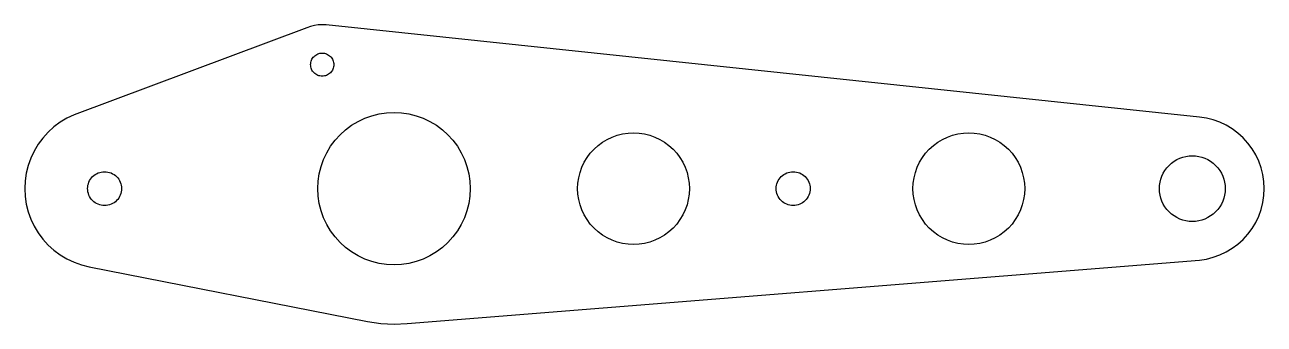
# Model space of a CAD drawing. Header units: millimetres. Extents: x -78 to 78, y -19 to 19.
import ezdxf

# ---------------------------------------------------------------- set-up
doc = ezdxf.new("R2010")
doc.units = ezdxf.units.MM
doc.layers.add('CUT', color=1, linetype='Continuous')

msp = doc.modelspace()

# ---------------------------------------------------------------- linework, layer by layer
at = {"layer": 'CUT'}
for points in [[(-29.7087, -18.6891), (69.507, -10.7276), (70.381, -10.5981), (71.238, -10.3835), (72.069, -10.0859), (72.868, -9.7083), (73.625, -9.2542), (74.335, -8.7281), (74.989, -8.1349), (75.582, -7.4805), (76.108, -6.7711), (76.562, -6.0136), (76.94, -5.2151), (77.237, -4.3836), (77.452, -3.5268), (77.582, -2.6531), (77.625, -1.771), (77.582, -0.8889), (77.452, -0.0152), (77.237, 0.8416), (76.94, 1.6731), (76.562, 2.4716), (76.108, 3.2291), (75.582, 3.9385), (74.989, 4.5929), (74.335, 5.1861), (73.625, 5.7122), (72.868, 6.1663), (72.069, 6.5439), (71.238, 6.8415), (70.381, 7.0561), (69.507, 7.1856), (-39.882, 18.7469), (-40.3721, 18.771), (-40.8621, 18.7469), (-41.3475, 18.6749), (-41.8235, 18.5557), (-42.2855, 18.3904), (-71.4518, 7.4678), (-72.339, 7.0482), (-73.1807, 6.5437), (-73.9689, 5.9591), (-74.6961, 5.3001), (-75.3551, 4.5729), (-75.9397, 3.7847), (-76.4442, 2.943), (-76.8638, 2.0558), (-77.1944, 1.1318), (-77.4328, 0.1799), (-77.5768, -0.7908), (-77.625, -1.771), (-77.5768, -2.7512), (-77.4328, -3.7219), (-77.1944, -4.6738), (-76.8638, -5.5978), (-76.4442, -6.485), (-75.9397, -7.3267), (-75.3551, -8.1149), (-74.6961, -8.8421), (-73.9689, -9.5011), (-73.1807, -10.0857), (-72.339, -10.5902), (-71.4518, -11.0098), (-70.5278, -11.3404), (-69.5759, -11.5789), (-34.6915, -18.4443), (-33.0413, -18.6891), (-31.375, -18.771)], [(-40.5142, 12.328), (-40.6549, 12.3489), (-40.793, 12.3834), (-40.9269, 12.4314), (-41.0556, 12.4922), (-41.1776, 12.5654), (-41.2919, 12.6501), (-41.3974, 12.7457), (-41.4929, 12.8511), (-41.5777, 12.9654), (-41.6508, 13.0875), (-41.7117, 13.2161), (-41.7596, 13.3501), (-41.7942, 13.4881), (-41.8151, 13.6289), (-41.8221, 13.771), (-41.8151, 13.9131), (-41.7942, 14.0539), (-41.7596, 14.1919), (-41.7117, 14.3259), (-41.6508, 14.4545), (-41.5777, 14.5766), (-41.4929, 14.6909), (-41.3974, 14.7963), (-41.2919, 14.8919), (-41.1776, 14.9767), (-41.0556, 15.0498), (-40.9269, 15.1106), (-40.793, 15.1586), (-40.6549, 15.1932), (-40.5142, 15.214), (-40.3721, 15.221), (-40.2299, 15.214), (-40.0892, 15.1932), (-39.9511, 15.1586), (-39.8171, 15.1106), (-39.6885, 15.0498), (-39.5665, 14.9767), (-39.4522, 14.8919), (-39.3467, 14.7963), (-39.2512, 14.6909), (-39.1664, 14.5766), (-39.0933, 14.4545), (-39.0324, 14.3259), (-38.9845, 14.1919), (-38.9499, 14.0539), (-38.929, 13.9131), (-38.9221, 13.771), (-38.929, 13.6289), (-38.9499, 13.4881), (-38.9845, 13.3501), (-39.0324, 13.2161), (-39.0933, 13.0875), (-39.1664, 12.9654), (-39.2512, 12.8511), (-39.3467, 12.7457), (-39.4522, 12.6501), (-39.5665, 12.5654), (-39.6885, 12.4922), (-39.8171, 12.4314), (-39.9511, 12.3834), (-40.0892, 12.3489), (-40.2299, 12.328), (-40.3721, 12.321)], [(-32.3111, -11.275), (-33.2381, -11.1375), (-34.1472, -10.9098), (-35.0296, -10.594), (-35.8768, -10.1933), (-36.6807, -9.7115), (-37.4334, -9.1532), (-38.1279, -8.5239), (-38.7572, -7.8294), (-39.3155, -7.0767), (-39.7973, -6.2728), (-40.198, -5.4256), (-40.5138, -4.5432), (-40.7415, -3.6341), (-40.879, -2.7071), (-40.925, -1.771), (-40.879, -0.8349), (-40.7415, 0.0921), (-40.5138, 1.0012), (-40.198, 1.8836), (-39.7973, 2.7308), (-39.3155, 3.5347), (-38.7572, 4.2874), (-38.1279, 4.9819), (-37.4334, 5.6112), (-36.6807, 6.1695), (-35.8768, 6.6513), (-35.0296, 7.052), (-34.1472, 7.3678), (-33.2381, 7.5955), (-32.3111, 7.733), (-31.375, 7.779), (-30.4389, 7.733), (-29.5119, 7.5955), (-28.6028, 7.3678), (-27.7204, 7.052), (-26.8732, 6.6513), (-26.0693, 6.1695), (-25.3166, 5.6112), (-24.6221, 4.9819), (-23.9928, 4.2874), (-23.4345, 3.5347), (-22.9527, 2.7308), (-22.552, 1.8836), (-22.2362, 1.0012), (-22.0085, 0.0921), (-21.871, -0.8349), (-21.825, -1.771), (-21.871, -2.7071), (-22.0085, -3.6341), (-22.2362, -4.5432), (-22.552, -5.4256), (-22.9527, -6.2728), (-23.4345, -7.0767), (-23.9928, -7.8294), (-24.6221, -8.5239), (-25.3166, -9.1532), (-26.0693, -9.7115), (-26.8732, -10.1933), (-27.7204, -10.594), (-28.6028, -10.9098), (-29.5119, -11.1375), (-30.4389, -11.275), (-31.375, -11.321)], [(-2.0611, -8.7373), (-2.7406, -8.6365), (-3.407, -8.4696), (-4.0538, -8.2382), (-4.6748, -7.9444), (-5.264, -7.5913), (-5.8158, -7.1821), (-6.3248, -6.7207), (-6.7861, -6.2118), (-7.1953, -5.66), (-7.5485, -5.0708), (-7.8422, -4.4498), (-8.0736, -3.803), (-8.2405, -3.1366), (-8.3413, -2.4571), (-8.375, -1.771), (-8.3413, -1.0849), (-8.2405, -0.4054), (-8.0736, 0.261), (-7.8422, 0.9078), (-7.5485, 1.5288), (-7.1953, 2.118), (-6.7861, 2.6698), (-6.3248, 3.1787), (-5.8158, 3.6401), (-5.264, 4.0493), (-4.6748, 4.4024), (-4.0538, 4.6962), (-3.407, 4.9276), (-2.7406, 5.0945), (-2.0611, 5.1953), (-1.375, 5.229), (-0.6889, 5.1953), (-0.0094, 5.0945), (0.657, 4.9276), (1.3038, 4.6962), (1.9248, 4.4024), (2.514, 4.0493), (3.0658, 3.6401), (3.5747, 3.1787), (4.0361, 2.6698), (4.4453, 2.118), (4.7984, 1.5288), (5.0921, 0.9078), (5.3236, 0.261), (5.4905, -0.4054), (5.5913, -1.0849), (5.625, -1.771), (5.5913, -2.4571), (5.4905, -3.1366), (5.3236, -3.803), (5.0921, -4.4498), (4.7984, -5.0708), (4.4453, -5.66), (4.0361, -6.2118), (3.5747, -6.7207), (3.0658, -7.1821), (2.514, -7.5913), (1.9248, -7.9444), (1.3038, -8.2382), (0.657, -8.4696), (-0.0094, -8.6365), (-0.6889, -8.7373), (-1.375, -8.771)], [(39.9389, -8.7373), (39.2594, -8.6365), (38.593, -8.4696), (37.9462, -8.2382), (37.3252, -7.9444), (36.736, -7.5913), (36.1842, -7.1821), (35.6752, -6.7207), (35.2139, -6.2118), (34.8047, -5.66), (34.4515, -5.0708), (34.1578, -4.4498), (33.9264, -3.803), (33.7595, -3.1366), (33.6587, -2.4571), (33.625, -1.771), (33.6587, -1.0849), (33.7595, -0.4054), (33.9264, 0.261), (34.1578, 0.9078), (34.4515, 1.5288), (34.8047, 2.118), (35.2139, 2.6698), (35.6752, 3.1787), (36.1842, 3.6401), (36.736, 4.0493), (37.3252, 4.4024), (37.9462, 4.6962), (38.593, 4.9276), (39.2594, 5.0945), (39.9389, 5.1953), (40.625, 5.229), (41.3111, 5.1953), (41.9906, 5.0945), (42.657, 4.9276), (43.3038, 4.6962), (43.9248, 4.4024), (44.514, 4.0493), (45.0658, 3.6401), (45.5747, 3.1787), (46.0361, 2.6698), (46.4453, 2.118), (46.7984, 1.5288), (47.0921, 0.9078), (47.3236, 0.261), (47.4905, -0.4054), (47.5913, -1.0849), (47.625, -1.771), (47.5913, -2.4571), (47.4905, -3.1366), (47.3236, -3.803), (47.0921, -4.4498), (46.7984, -5.0708), (46.4453, -5.66), (46.0361, -6.2118), (45.5747, -6.7207), (45.0658, -7.1821), (44.514, -7.5913), (43.9248, -7.9444), (43.3038, -8.2382), (42.657, -8.4696), (41.9906, -8.6365), (41.3111, -8.7373), (40.625, -8.771)], [(68.2207, -5.8761), (67.8203, -5.8167), (67.4276, -5.7184), (67.0464, -5.582), (66.6805, -5.4089), (66.3333, -5.2008), (66.0081, -4.9597), (65.7082, -4.6878), (65.4363, -4.3879), (65.1952, -4.0627), (64.9871, -3.7155), (64.814, -3.3496), (64.6776, -2.9684), (64.5793, -2.5757), (64.5199, -2.1753), (64.5, -1.771), (64.5199, -1.3667), (64.5793, -0.9663), (64.6776, -0.5736), (64.814, -0.1924), (64.9871, 0.1735), (65.1952, 0.5207), (65.4363, 0.8459), (65.7082, 1.1458), (66.0081, 1.4177), (66.3333, 1.6588), (66.6805, 1.8669), (67.0464, 2.04), (67.4276, 2.1764), (67.8203, 2.2747), (68.2207, 2.3341), (68.625, 2.354), (69.029, 2.3341), (69.43, 2.2747), (69.822, 2.1764), (70.204, 2.04), (70.57, 1.8669), (70.917, 1.6588), (71.242, 1.4177), (71.542, 1.1458), (71.814, 0.8459), (72.055, 0.5207), (72.263, 0.1735), (72.436, -0.1924), (72.572, -0.5736), (72.671, -0.9663), (72.73, -1.3667), (72.75, -1.771), (72.73, -2.1753), (72.671, -2.5757), (72.572, -2.9684), (72.436, -3.3496), (72.263, -3.7155), (72.055, -4.0627), (71.814, -4.3879), (71.542, -4.6878), (71.242, -4.9597), (70.917, -5.2008), (70.57, -5.4089), (70.204, -5.582), (69.822, -5.7184), (69.43, -5.8167), (69.029, -5.8761), (68.625, -5.896)], [(-67.8333, -3.8858), (-68.0396, -3.8552), (-68.2419, -3.8045), (-68.4382, -3.7342), (-68.6267, -3.6451), (-68.8056, -3.5379), (-68.9731, -3.4136), (-69.1276, -3.2736), (-69.2676, -3.1191), (-69.3919, -2.9516), (-69.4991, -2.7727), (-69.5882, -2.5842), (-69.6585, -2.3879), (-69.7092, -2.1856), (-69.7398, -1.9793), (-69.75, -1.771), (-69.7398, -1.5627), (-69.7092, -1.3564), (-69.6585, -1.1541), (-69.5882, -0.9578), (-69.4991, -0.7693), (-69.3919, -0.5904), (-69.2676, -0.4229), (-69.1276, -0.2684), (-68.9731, -0.1284), (-68.8056, -0.0041), (-68.6267, 0.1031), (-68.4382, 0.1922), (-68.2419, 0.2625), (-68.0396, 0.3132), (-67.8333, 0.3438), (-67.625, 0.354), (-67.4167, 0.3438), (-67.2104, 0.3132), (-67.0081, 0.2625), (-66.8118, 0.1922), (-66.6233, 0.1031), (-66.4444, -0.0041), (-66.2769, -0.1284), (-66.1224, -0.2684), (-65.9823, -0.4229), (-65.8581, -0.5904), (-65.7509, -0.7693), (-65.6617, -0.9578), (-65.5915, -1.1541), (-65.5408, -1.3564), (-65.5102, -1.5627), (-65.5, -1.771), (-65.5102, -1.9793), (-65.5408, -2.1856), (-65.5915, -2.3879), (-65.6617, -2.5842), (-65.7509, -2.7727), (-65.8581, -2.9516), (-65.9823, -3.1191), (-66.1224, -3.2736), (-66.2769, -3.4136), (-66.4444, -3.5379), (-66.6233, -3.6451), (-66.8118, -3.7342), (-67.0081, -3.8045), (-67.2104, -3.8552), (-67.4167, -3.8858), (-67.625, -3.896)], [(18.4167, -3.8858), (18.2104, -3.8552), (18.0081, -3.8045), (17.8118, -3.7342), (17.6233, -3.6451), (17.4444, -3.5379), (17.2769, -3.4136), (17.1224, -3.2736), (16.9823, -3.1191), (16.8581, -2.9516), (16.7509, -2.7727), (16.6617, -2.5842), (16.5915, -2.3879), (16.5408, -2.1856), (16.5102, -1.9793), (16.5, -1.771), (16.5102, -1.5627), (16.5408, -1.3564), (16.5915, -1.1541), (16.6617, -0.9578), (16.7509, -0.7693), (16.8581, -0.5904), (16.9823, -0.4229), (17.1224, -0.2684), (17.2769, -0.1284), (17.4444, -0.0041), (17.6233, 0.1031), (17.8118, 0.1922), (18.0081, 0.2625), (18.2104, 0.3132), (18.4167, 0.3438), (18.625, 0.354), (18.8333, 0.3438), (19.0396, 0.3132), (19.2419, 0.2625), (19.4382, 0.1922), (19.6267, 0.1031), (19.8056, -0.0041), (19.9731, -0.1284), (20.1276, -0.2684), (20.2676, -0.4229), (20.3919, -0.5904), (20.4991, -0.7693), (20.5882, -0.9578), (20.6585, -1.1541), (20.7092, -1.3564), (20.7398, -1.5627), (20.75, -1.771), (20.7398, -1.9793), (20.7092, -2.1856), (20.6585, -2.3879), (20.5882, -2.5842), (20.4991, -2.7727), (20.3919, -2.9516), (20.2676, -3.1191), (20.1276, -3.2736), (19.9731, -3.4136), (19.8056, -3.5379), (19.6267, -3.6451), (19.4382, -3.7342), (19.2419, -3.8045), (19.0396, -3.8552), (18.8333, -3.8858), (18.625, -3.896)]]:
    msp.add_lwpolyline(points, close=True, dxfattribs=at)

doc.saveas('drawing.dxf')
